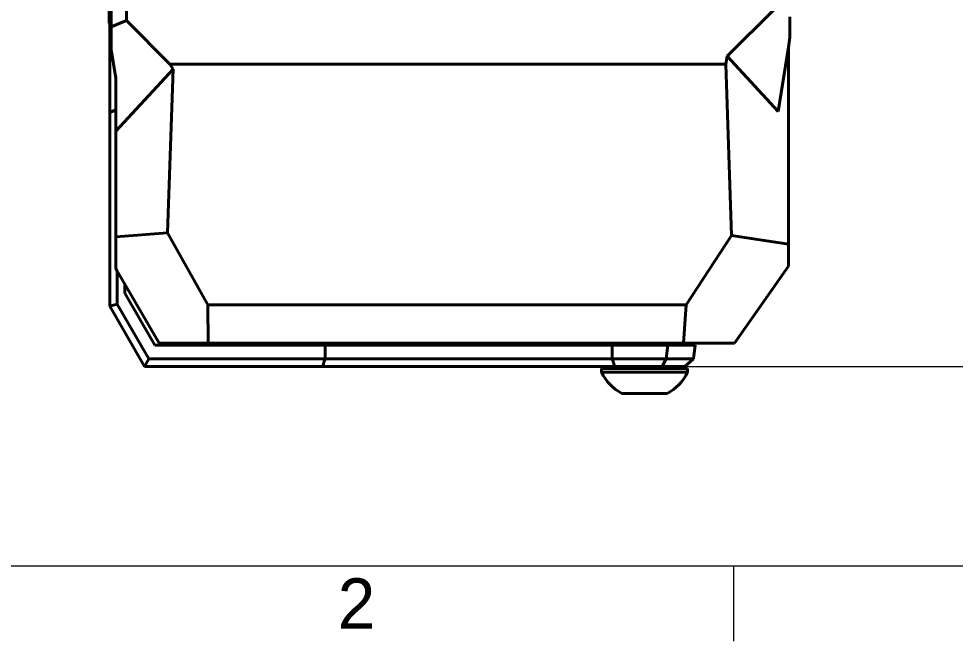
# Model space of a CAD drawing. Header units: millimetres. Extents: x 15 to 415, y 5 to 292.
# Drawn here: x 67.6 to 129.7, y 5 to 46.3 of the extents above; entities that cross this region are included whole.
import ezdxf

# ---------------------------------------------------------------- set-up
doc = ezdxf.new("R2010")
doc.units = ezdxf.units.MM
for name, color, linetype in [('Annotations', 7, 'Continuous'), ('Border', 7, 'Continuous'), ('Geometries', 7, 'Continuous')]:
    doc.layers.add(name, color=color, linetype=linetype)
doc.styles.add('Shapr0', font='txt', dxfattribs={"height": 3.3495})
doc.styles.add('Shapr4', font='txt', dxfattribs={"height": 3.3495})
doc.dimstyles.new('ISO-25', dxfattribs={"dimtxt": 2.5, "dimasz": 2.5, "dimexe": 1.25, "dimexo": 0.625, "dimtad": 1, "dimtxsty": 'Standard', "dimcen": 2.5, "dimadec": 0, "dimazin": 0, "dimtfac": 1, "dimtmove": 0, "dimatfit": 3, "dimfxl": 1, "dimarcsym": 0})

# ---------------------------------------------------------------- blocks, each defined once
blk = doc.blocks.new('*D4')
at = {"layer": 'Annotations', "color": 0, "linetype": 'Continuous', "lineweight": 15}
for p, q in [((105.528, 147.764), (154.763, 147.764)), ((153.513, 145.264), (153.513, 25.74)), ((88.385, 23.24), (154.763, 23.24))]:
    blk.add_line(p, q, dxfattribs=at)
at = {"layer": 'Annotations', "color": 0}
for points in [[(153.929, 145.264), (153.096, 145.264), (153.513, 147.764)], [(153.096, 25.74), (153.929, 25.74), (153.513, 23.24)]]:
    blk.add_solid(points, dxfattribs=at)
at = {"layer": 'Defpoints', "color": 0}
for p in [(104.903, 147.764), (87.76, 23.24), (153.513, 23.24)]:
    blk.add_point(p, dxfattribs=at)
at = {"layer": 'Annotations', "color": 0, "lineweight": 15, "insert": (150.819, 80.807), "char_height": 3.3495, "attachment_point": 5, "rotation": 90, "style": 'Shapr4'}
blk.add_mtext('\\A1;124,52', dxfattribs=at)

msp = doc.modelspace()

# ---------------------------------------------------------------- linework, layer by layer
at = {"layer": 'Border', "linetype": 'Continuous', "lineweight": 15}
for p, q in [((20, 10), (410, 10)), ((115, 10), (115, 5))]:
    msp.add_line(p, q, dxfattribs=at)
at = {"layer": 'Geometries', "linetype": 'Continuous', "lineweight": 40}
for p, q in [((73.74, 45.847), (73.74, 59.977)), ((74.74, 59.277), (74.74, 46.184)), ((73.605, 45.982), (73.605, 46.834)), ((114.58, 43.814), (117.74, 46.974)), ((73.605, 45.982), (73.639, 45.947)), ((74.74, 46.184), (73.74, 45.77)), ((74.74, 46.184), (77.62, 43.303)), ((118.74, 46.432), (118.74, 45.052)), ((73.639, 45.947), (73.74, 45.847)), ((73.639, 40.088), (73.639, 45.947)), ((73.74, 45.77), (73.74, 45.847)), ((73.74, 44.262), (73.74, 45.77)), ((118.74, 45.052), (118.64, 44.421)), ((74.04, 42.368), (73.74, 44.262)), ((118.64, 44.421), (117.964, 40.155)), ((118.64, 44.421), (118.64, 31.36)), ((114.58, 43.814), (114.485, 43.303)), ((117.964, 40.155), (114.58, 43.814)), ((77.836, 42.956), (74.04, 38.85)), ((77.836, 42.956), (77.471, 32.102)), ((77.62, 43.303), (114.485, 43.303)), ((77.62, 43.303), (77.836, 42.956)), ((114.868, 31.93), (114.485, 43.303)), ((74.04, 42.368), (74.04, 40.253)), ((73.639, 40.088), (74.04, 40.253)), ((73.639, 27.225), (73.639, 40.088)), ((74.04, 40.253), (74.04, 38.85)), ((74.04, 31.846), (74.04, 38.85)), ((74.04, 31.846), (77.471, 32.102)), ((74.04, 31.846), (74.04, 29.74)), ((77.471, 32.102), (80.147, 27.317)), ((111.861, 27.317), (114.868, 31.93)), ((114.868, 31.93), (118.64, 31.36)), ((118.64, 31.36), (118.64, 29.885)), ((118.64, 29.885), (115.063, 24.777)), ((74.139, 29.567), (74.04, 29.74)), ((74.139, 29.567), (74.139, 27.359)), ((74.639, 28.701), (74.139, 29.567)), ((74.639, 28.701), (74.639, 28.093)), ((76.905, 24.777), (74.639, 28.701)), ((76.633, 24.64), (74.639, 28.093)), ((73.639, 27.225), (74.139, 27.359)), ((74.139, 27.359), (76.229, 23.74)), ((75.94, 23.24), (73.639, 27.225)), ((80.147, 27.317), (111.861, 27.317)), ((80.147, 27.317), (80.166, 24.777)), ((111.687, 24.777), (111.861, 27.317)), ((87.916, 24.64), (76.633, 24.64)), ((80.166, 24.777), (76.905, 24.777)), ((104.418, 24.777), (80.166, 24.777)), ((87.916, 24.64), (87.916, 23.74)), ((87.916, 24.64), (104.403, 24.64)), ((104.418, 24.777), (104.403, 24.64)), ((104.403, 24.64), (106.962, 24.64)), ((107.598, 24.777), (104.418, 24.777)), ((106.962, 24.64), (106.962, 23.74)), ((107.598, 24.64), (106.962, 24.64)), ((110.598, 24.777), (107.598, 24.777)), ((107.598, 24.777), (107.598, 24.64)), ((110.598, 24.64), (107.598, 24.64)), ((110.523, 23.74), (110.634, 24.64)), ((110.598, 24.64), (110.598, 24.777)), ((111.687, 24.777), (110.598, 24.777)), ((110.634, 24.64), (110.598, 24.64)), ((110.634, 24.64), (112.447, 24.64)), ((115.063, 24.777), (111.687, 24.777)), ((112.447, 24.64), (112.337, 23.738)), ((76.229, 23.74), (75.94, 23.24)), ((76.229, 23.74), (87.916, 23.74)), ((87.916, 23.74), (106.962, 23.74)), ((106.962, 23.74), (110.523, 23.74)), ((110.256, 23.24), (110.525, 23.738)), ((110.523, 23.74), (110.525, 23.738)), ((110.525, 23.738), (112.337, 23.738)), ((111.776, 23.24), (112.336, 23.736)), ((112.337, 23.738), (112.336, 23.736)), ((87.76, 23.24), (75.94, 23.24)), ((107.106, 23.24), (87.76, 23.24)), ((106.248, 22.849), (106.248, 23.096)), ((107.598, 23.096), (106.248, 23.096)), ((107.598, 23.24), (107.106, 23.24)), ((110.256, 23.24), (107.598, 23.24)), ((107.598, 23.096), (107.598, 23.24)), ((110.598, 23.096), (107.598, 23.096)), ((110.598, 23.24), (110.256, 23.24)), ((111.776, 23.24), (110.598, 23.24)), ((110.598, 23.096), (110.598, 23.24)), ((111.948, 23.096), (110.598, 23.096)), ((111.948, 22.849), (111.948, 23.096)), ((111.948, 22.849), (106.248, 22.849)), ((110.598, 21.446), (107.598, 21.446))]:
    msp.add_line(p, q, dxfattribs=at)
at = {"layer": 'Geometries', "linetype": 'Continuous', "lineweight": 40, "flags": 128}
for points in [[(87.916, 23.74), (87.838, 23.49), (87.76, 23.24)], [(107.106, 23.24), (107.034, 23.49), (106.962, 23.74)]]:
    msp.add_lwpolyline(points, dxfattribs=at)
at = {"layer": 'Geometries', "linetype": 'Continuous', "lineweight": 40}
for start, end in [(206.03726, 241.77733), (298.22267, 333.96274)]:
    msp.add_arc((109.098, 24.241), 3.172, start, end, dxfattribs=at)

# ---------------------------------------------------------------- texts
at = {"layer": 'Border', "linetype": 'Continuous', "lineweight": 15, "insert": (90, 9.175), "char_height": 3.349, "width": 3.3495, "attachment_point": 2, "style": 'Shapr0'}
msp.add_mtext('2', dxfattribs=at)

# ---------------------------------------------------------------- dimensions: what is measured, and where the dimension line sits
at = {"layer": 'Annotations', "linetype": 'Continuous', "lineweight": 15}
dim = msp.add_linear_dim(base=(153.513, 23.24), p1=(104.903, 147.764), p2=(87.76, 23.24), angle=90, dimstyle='ISO-25', override={"dimscale": 1, "dimgap": 0.7, "dimdec": 2, "dimlfac": 1, "dimrnd": 0.01, "dimzin": 8, "dimdsep": 44, "dimtxsty": 'Shapr4', "dimse1": 0, "dimse2": 0, "dimadec": 2, "dimtol": 0, "dimlim": 0, "dimtp": 0, "dimtm": 0, "dimtfac": 0.6, "dimtdec": 8, "dimfrac": 2, "dimtolj": 1, "dimlwd": 15, "dimlwe": 15}, dxfattribs=at)
dim.commit()
dim.dimension.update_dxf_attribs({"geometry": '*D4', "text_midpoint": (153.513, 80.807), "dimtype": 160})

doc.saveas('drawing.dxf')
